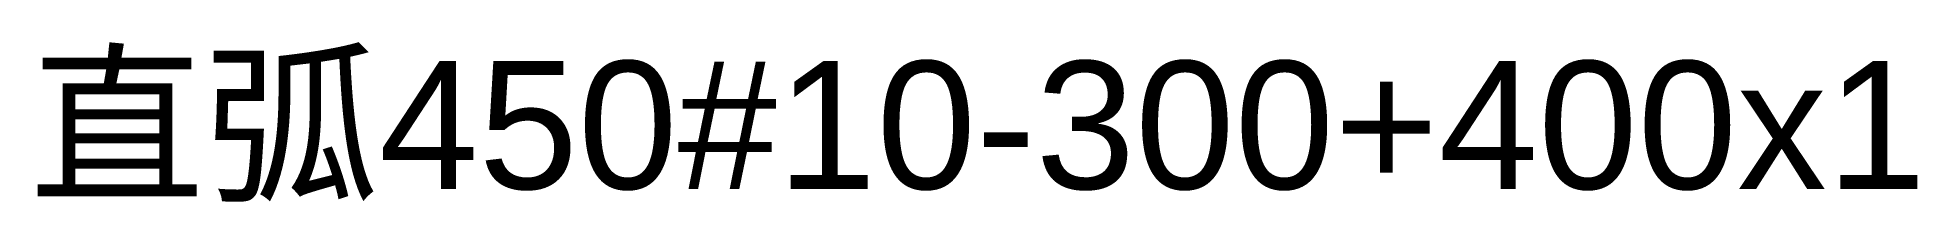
# Model space of a CAD drawing. Header units: millimetres. Extents: x 157 to 670, y 170 to 213.
import ezdxf

# ---------------------------------------------------------------- set-up
doc = ezdxf.new("R2010")
doc.units = ezdxf.units.MM
doc.styles.get("Standard").update_dxf_attribs({"font": 'arial.ttf'})

msp = doc.modelspace()

# ---------------------------------------------------------------- texts
msp.add_text('直弧450#10-300+400x1', height=35).set_placement((154.46, 173.08))

doc.saveas('drawing.dxf')
